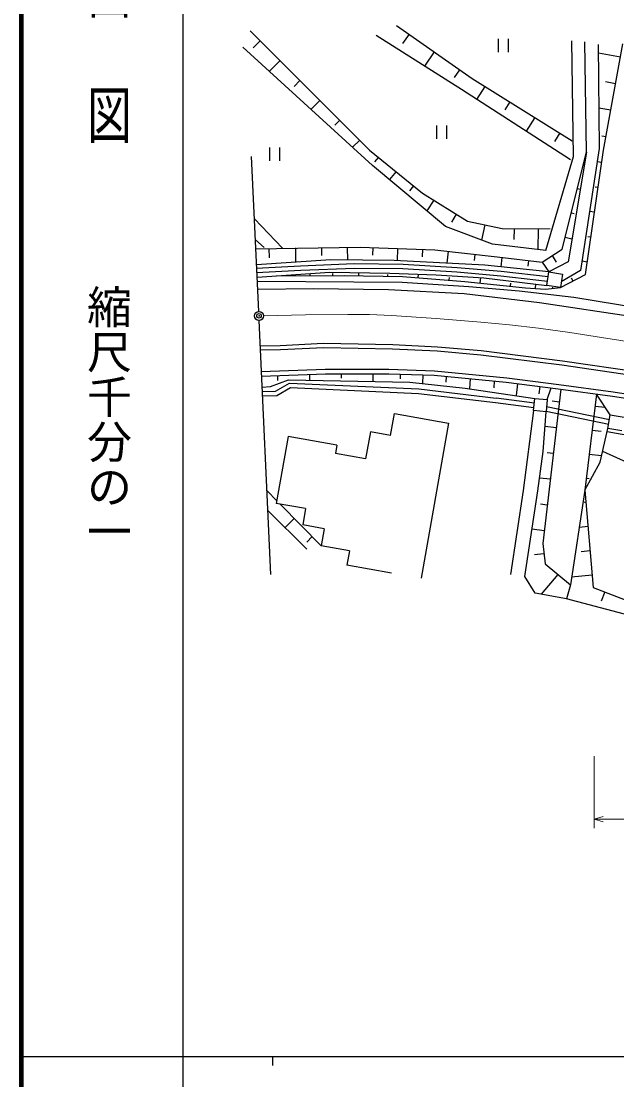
# Model space of a CAD drawing. Units: millimetres, scale not verified. Extents: x 40000 to 680000, y 20000 to 380000.
# Drawn here: x 40000 to 106380, y 202409 to 320334 of the extents above; entities that cross this region are included whole.
import ezdxf
from ezdxf.enums import TextEntityAlignment as Align

# ---------------------------------------------------------------- set-up
doc = ezdxf.new("R2010")
doc.units = ezdxf.units.MM
doc.header["$LTSCALE"] = 1000
doc.header["$PDMODE"] = 32
doc.header["$PDSIZE"] = 500
doc.linetypes.add('CHAIN', pattern=[18.5, 12, -1.5, 3.5, -1.5])
for name, color, linetype, lineweight in [('M-BGD', 7, 'Continuous', 25), ('M-BMK', 2, 'CHAIN', 13), ('M-BMK-OTRS', 5, 'Continuous', 25), ('M-BMK-SRVR', 3, 'Continuous', 25), ('M-STR-HTXT', 7, 'Continuous', 13), ('M-TTL', 2, 'Continuous', 140), ('M-TTL-BAND', 7, 'Continuous', 25)]:
    doc.layers.add(name, color=color, linetype=linetype, lineweight=lineweight)
doc.layers.add('M-OTRS', color=6, linetype='Continuous')
doc.styles.add('@ＭＳ ゴシック', font='')
doc.styles.get('@ＭＳ ゴシック').set_extended_font_data('@MS Gothic')

msp = doc.modelspace()

# ---------------------------------------------------------------- linework, layer by layer
at = {"layer": 'M-BGD'}
for p, q in [((81821, 319865), (90263, 313937)), ((65506, 319249), (78833, 305969)), ((79544, 318775), (89077, 312751)), ((83228, 318877), (82513, 317860)), ((79165, 304262), (64700, 317447)), ((66617, 318142), (65851, 317374)), ((93170, 318379), (93170, 316879)), ((94321, 316879), (94321, 318379)), ((101550, 305258), (101361, 318158)), ((103004, 305736), (102801, 318026)), ((104309, 317734), (104429, 306169)), ((104905, 305970), (107051, 317793)), ((86042, 316901), (84937, 315329)), ((106783, 316315), (104319, 316763)), ((68838, 315929), (67661, 314748)), ((88856, 314925), (88245, 314055)), ((71059, 313716), (70412, 313066)), ((90263, 313937), (101408, 307013)), ((89077, 312751), (101218, 304926)), ((91656, 313072), (90751, 311614)), ((106247, 313360), (105109, 313566)), ((73280, 311502), (72300, 310519)), ((94442, 311340), (93886, 310445)), ((105710, 310404), (104382, 310645)), ((75501, 309289), (74972, 308759)), ((97228, 309609), (96279, 308082)), ((86275, 308727), (86275, 307227)), ((87426, 307227), (87426, 308727)), ((100015, 307878), (99432, 306941)), ((77722, 307076), (76940, 306290)), ((105174, 307448), (104718, 307531)), ((67660, 306275), (67660, 304775)), ((68811, 304775), (68811, 306275)), ((78833, 305969), (84714, 301179)), ((100296, 294936), (103004, 305736)), ((103004, 305736), (100939, 293514)), ((104429, 306169), (102322, 292562)), ((102905, 292112), (104905, 305970)), ((87275, 297480), (79165, 304262)), ((79813, 305171), (79392, 304655)), ((98468, 294777), (101550, 305258)), ((102666, 304386), (102729, 304370)), ((104705, 304584), (104195, 304658)), ((81773, 303574), (81050, 302686)), ((83734, 301978), (83287, 301429)), ((84714, 301179), (89741, 298049)), ((101989, 301686), (102307, 301606)), ((104305, 301813), (103982, 301859)), ((85971, 300397), (85223, 299196)), ((88484, 298832), (87937, 297953)), ((101312, 298986), (101629, 298906)), ((103905, 299041), (103338, 299123)), ((65998, 298320), (69111, 295061)), ((92539, 295488), (87275, 297480)), ((89741, 298049), (93583, 297243)), ((91662, 297646), (91307, 295954)), ((93583, 297243), (98942, 297196)), ((94922, 297231), (94912, 296015)), ((97602, 297207), (97581, 294883)), ((100634, 296286), (101376, 296100)), ((103505, 296269), (103148, 296321)), ((66107, 295966), (67071, 295109)), ((66123, 294966), (77790, 295156)), ((67617, 295014), (67649, 293984)), ((70557, 295077), (70574, 293483)), ((73450, 295109), (73460, 294243)), ((76343, 295140), (76359, 293721)), ((77790, 295156), (86089, 294872)), ((79173, 295109), (79144, 294265)), ((81939, 295014), (81893, 293670)), ((84706, 294919), (84677, 294084)), ((86089, 294872), (93061, 294065)), ((98468, 294777), (92539, 295488)), ((98041, 293496), (100296, 294936)), ((74517, 293733), (66235, 293207)), ((81584, 293686), (74517, 293733)), ((91686, 293164), (81584, 293686)), ((87583, 294700), (87432, 293384)), ((90571, 294356), (90493, 293679)), ((93061, 294065), (98041, 293496)), ((93559, 294012), (93440, 292977)), ((96547, 293668), (96477, 293062)), ((99168, 294216), (99634, 293486)), ((66206, 292820), (71139, 293089)), ((66234, 292321), (71162, 292589)), ((71139, 293089), (77121, 293333)), ((71162, 292589), (77129, 292833)), ((77121, 293333), (82566, 293284)), ((77129, 292833), (82547, 292784)), ((82547, 292784), (88535, 292395)), ((82566, 293284), (88572, 292893)), ((88572, 292893), (93505, 292478)), ((98799, 292405), (91686, 293164)), ((93505, 292478), (98717, 291875)), ((98041, 293496), (98799, 292405)), ((100939, 293514), (98799, 292405)), ((102322, 292562), (100191, 291313)), ((103105, 293498), (102481, 293588)), ((66299, 291819), (74411, 292380)), ((66319, 291381), (82450, 291244)), ((68404, 291964), (75998, 292014)), ((72201, 291989), (72199, 292227)), ((74411, 292380), (81076, 292258)), ((74732, 292006), (74731, 292227)), ((75998, 292014), (82493, 291892)), ((77621, 291984), (77628, 292322)), ((80869, 291923), (80873, 292126)), ((81076, 292258), (86253, 292063)), ((82493, 291892), (89451, 291331)), ((84232, 291752), (84263, 292138)), ((86253, 292063), (91576, 291746)), ((87712, 291471), (87736, 291773)), ((88535, 292395), (93455, 291981)), ((89451, 291331), (96215, 290622)), ((91142, 291153), (91207, 291768)), ((91576, 291746), (98562, 290888)), ((93455, 291981), (98659, 291378)), ((98562, 290888), (98799, 292405)), ((98799, 292405), (100324, 292167)), ((100324, 292167), (100087, 290650)), ((100087, 290650), (102905, 292112)), ((101496, 291381), (101330, 291701)), ((72577, 290536), (66363, 290441)), ((80920, 290405), (72577, 290536)), ((89365, 289966), (80920, 290405)), ((82450, 291244), (89871, 290761)), ((89871, 290761), (95492, 290278)), ((94524, 290799), (94560, 291145)), ((95492, 290278), (101596, 289575)), ((96215, 290622), (98412, 290476)), ((97314, 290549), (97346, 291037)), ((98412, 290476), (100087, 290650)), ((100087, 290650), (98562, 290888)), ((99250, 290563), (99236, 290695)), ((97752, 288956), (89365, 289966)), ((108643, 287331), (97752, 288956)), ((101596, 289575), (109369, 288302)), ((66667, 284184), (68867, 284221)), ((68867, 284221), (73705, 284466)), ((73705, 284466), (81399, 284312)), ((81399, 284312), (86398, 284067)), ((68884, 283721), (66675, 283684)), ((73713, 283965), (68884, 283721)), ((81382, 283813), (73713, 283965)), ((86364, 283568), (81382, 283813)), ((91224, 283140), (86364, 283568)), ((86398, 284067), (91277, 283637)), ((100240, 282009), (91224, 283140)), ((91277, 283637), (100308, 282505)), ((110927, 280450), (100240, 282009)), ((100308, 282505), (111004, 280945)), ((66757, 281295), (73891, 281564)), ((66776, 280795), (73900, 281064)), ((68557, 280863), (68578, 280301)), ((72119, 280997), (72145, 280325)), ((73891, 281564), (80984, 281557)), ((73900, 281064), (80975, 281057)), ((75669, 281063), (75669, 280580)), ((79207, 281059), (79206, 280192)), ((80975, 281057), (86036, 280885)), ((80984, 281557), (86069, 281384)), ((82241, 281014), (82223, 280486)), ((84771, 280928), (84738, 279962)), ((86036, 280885), (94064, 280108)), ((86069, 281384), (94120, 280605)), ((87374, 280755), (87313, 280118)), ((66865, 279576), (67793, 279630)), ((67793, 279630), (69786, 280370)), ((68334, 279118), (69899, 280029)), ((68473, 278620), (70024, 279522)), ((69786, 280370), (83306, 280114)), ((69899, 280029), (84302, 279374)), ((70024, 279522), (84262, 278875)), ((83306, 280114), (89483, 279459)), ((90050, 280496), (89943, 279392)), ((92726, 280237), (92655, 279496)), ((94064, 280108), (99855, 279373)), ((94120, 280605), (99920, 279869)), ((95311, 279950), (95144, 278630)), ((97805, 279633), (97702, 278821)), ((99920, 279869), (105960, 279047)), ((66888, 279089), (68334, 279118)), ((66911, 278589), (68473, 278620)), ((84262, 278875), (92866, 277853)), ((84302, 279374), (92927, 278349)), ((89483, 279459), (97254, 278321)), ((97198, 277799), (92927, 278349)), ((97111, 276983), (97254, 278321)), ((97254, 278321), (98630, 278174)), ((100140, 279334), (98133, 262139)), ((98630, 278174), (99053, 279475)), ((99855, 279373), (105888, 278552)), ((104106, 278795), (102828, 268104)), ((105651, 276499), (104106, 278795)), ((105888, 278552), (113498, 277384)), ((105960, 279047), (113578, 277878)), ((92866, 277853), (97145, 277302)), ((98630, 278174), (98487, 276836)), ((105556, 275931), (98546, 277386)), ((99973, 277902), (99160, 277996)), ((103946, 277458), (105098, 277321)), ((81173, 274192), (81602, 276622)), ((81602, 276622), (87607, 275563)), ((97111, 276983), (95943, 268040)), ((98487, 276836), (97111, 276983)), ((98164, 272387), (98487, 276836)), ((98493, 276887), (105474, 275438)), ((105394, 274962), (105651, 276499)), ((105651, 276499), (107202, 276240)), ((87607, 275563), (84557, 258281)), ((99638, 275036), (98367, 275184)), ((103627, 274785), (104634, 274665)), ((104510, 271213), (105394, 274962)), ((106945, 274703), (105394, 274962)), ((69738, 274082), (68420, 266614)), ((75184, 273121), (69738, 274082)), ((78911, 274591), (78381, 271591)), ((81173, 274192), (78911, 274591)), ((105312, 274614), (122507, 271666)), ((75184, 273121), (75019, 272184)), ((104794, 272418), (112159, 269091)), ((78381, 271591), (75019, 272184)), ((97593, 268009), (98164, 272387)), ((99303, 272170), (98613, 272250)), ((103307, 272113), (104683, 271948)), ((102828, 268104), (104510, 271213)), ((98969, 269304), (97780, 269443)), ((102988, 269440), (103305, 269402)), ((67401, 268001), (68474, 266919)), ((95943, 268040), (94516, 258713)), ((96134, 258459), (97593, 268009)), ((102828, 268104), (101210, 257539)), ((102828, 268104), (103748, 257253)), ((71700, 266035), (68420, 266614)), ((68852, 266538), (73446, 261904)), ((98634, 266438), (97879, 266526)), ((102943, 266747), (102747, 266731)), ((71822, 261521), (67501, 265839)), ((71700, 266035), (71381, 264227)), ((70424, 264952), (69402, 263939)), ((73781, 263803), (71381, 264227)), ((73781, 263803), (73446, 261904)), ((98300, 263572), (96939, 263731)), ((103173, 264035), (102192, 263952)), ((72439, 262920), (71831, 262318)), ((76592, 261349), (73446, 261904)), ((98133, 262139), (98386, 259887)), ((76592, 261349), (76308, 259737)), ((98259, 261013), (97200, 260893)), ((103403, 261322), (102422, 261239)), ((81272, 258860), (76308, 259737)), ((98386, 259887), (101210, 257539)), ((97276, 256619), (96134, 258459)), ((99798, 258713), (97955, 256495)), ((103633, 258610), (101344, 258415)), ((101210, 257539), (100766, 255984)), ((103748, 257253), (108951, 255256)), ((100766, 255984), (97276, 256619)), ((115265, 252146), (100766, 255984)), ((105049, 256754), (104651, 255717))]:
    msp.add_line(p, q, dxfattribs=at)
at = {"layer": 'M-BMK'}
msp.add_lwpolyline([(66998, 287516), (71697, 287623), (76396, 287670), (78833, 287643), (81278, 287555), (86251, 287202), (91232, 286788), (94436, 286497), (97643, 286145), (101158, 285659), (104675, 285113), (109600, 284328)], dxfattribs=at)
at = {"layer": 'M-BMK-OTRS'}
for p, q in [((66476, 288003), (65677, 305251)), ((67832, 258693), (66522, 287004))]:
    msp.add_line(p, q, dxfattribs=at)
at = {"layer": 'M-BMK-SRVR'}
msp.add_circle((66499, 287503), 498, dxfattribs=at)
at = {"layer": 'M-OTRS'}
msp.add_point((66504, 287517), dxfattribs=at)
at = {"layer": 'M-STR-HTXT'}
for p, q in [((103843, 238473), (103843, 230448)), ((103843, 231448), (172396, 231448))]:
    msp.add_line(p, q, dxfattribs=at)
msp.add_lwpolyline([(104843, 231161), (103843, 231448), (104843, 231733)], dxfattribs=at)
at = {"layer": 'M-TTL'}
msp.add_line((40000, 380000), (40000, 20000), dxfattribs=at)
at = {"layer": 'M-TTL-BAND'}
for p, q in [((58000, 370000), (58000, 20000)), ((40000, 205000), (579000, 205000)), ((68000, 205000), (68000, 204000))]:
    msp.add_line(p, q, dxfattribs=at)

# ---------------------------------------------------------------- texts
at = {"layer": 'M-TTL-BAND', "style": '@ＭＳ ゴシック', "width": 1.4}
msp.add_text('平  面  図', height=3666, rotation=270, dxfattribs=at).set_placement((49777, 306475), align=Align.MIDDLE_RIGHT)
at = {"layer": 'M-TTL-BAND', "style": '@ＭＳ ゴシック'}
msp.add_text('縮尺千分の一', height=3666, rotation=270, dxfattribs=at).set_placement((49777, 261030), align=Align.MIDDLE_RIGHT)

doc.saveas('drawing.dxf')
